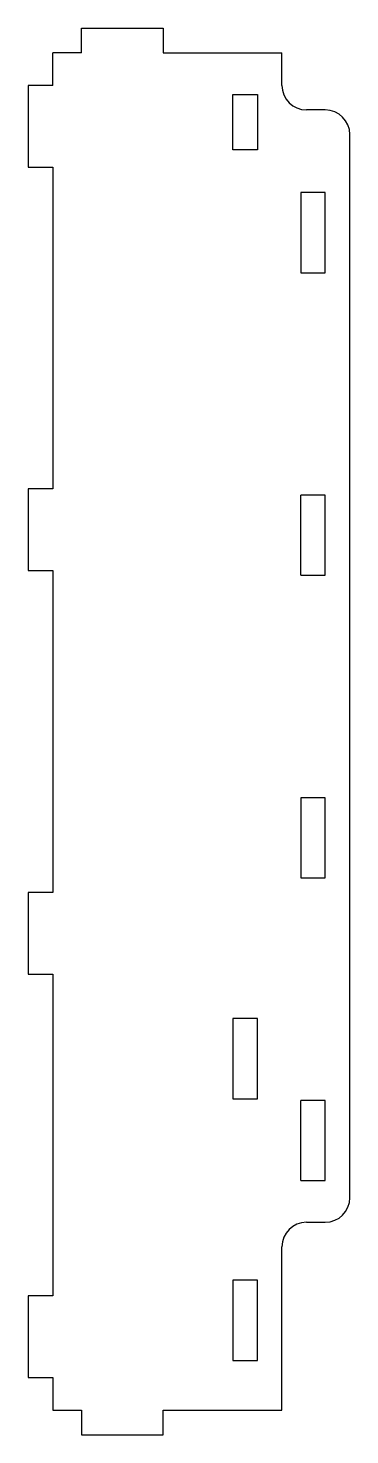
# Model space of a CAD drawing. Extents: x -4 to 35, y -26 to 146.
import ezdxf

# ---------------------------------------------------------------- set-up
doc = ezdxf.new("R2010")
doc.units = 0
doc.layers.get('0').update_dxf_attribs({"linetype": 'continuous'})

# ---------------------------------------------------------------- blocks, each defined once
blk = doc.blocks.new('FILLET003')
at = {"color": 0}
for p, q in [((2.2, 146), (12.2, 146)), ((2.2, 143), (2.2, 146)), ((12.2, 146), (12.2, 143)), ((2.2, 143), (-1.3, 143)), ((-1.3, 139), (-1.3, 143)), ((12.2, 143), (26.7, 143)), ((26.7, 139), (26.7, 143)), ((-1.3, 139), (-4.3, 139)), ((-4.3, 139), (-4.3, 129)), ((20.7, 131.1), (20.7, 137.9)), ((20.7, 137.9), (23.7, 137.9)), ((23.7, 137.9), (23.7, 131.1)), ((32, 136), (29.7, 136)), ((35, 3), (35, 133)), ((23.7, 131.1), (20.7, 131.1)), ((-4.3, 129), (-1.3, 129)), ((-1.3, 129), (-1.3, 89.67)), ((32, 125.9), (29, 125.9)), ((29, 125.9), (29, 116.1)), ((32, 116.1), (32, 125.9)), ((29, 116.1), (32, 116.1)), ((-4.3, 89.67), (-4.3, 79.67)), ((-1.3, 89.67), (-4.3, 89.67)), ((32, 88.9), (29, 88.9)), ((29, 79.1), (29, 88.9)), ((32, 79.1), (32, 88.9)), ((-4.3, 79.67), (-1.3, 79.67)), ((-1.3, 79.67), (-1.3, 40.33)), ((29, 79.1), (32, 79.1)), ((32, 51.9), (29, 51.9)), ((29, 51.9), (29, 42.1)), ((32, 42.1), (32, 51.9)), ((29, 42.1), (32, 42.1)), ((-4.3, 40.33), (-4.3, 30.33)), ((-1.3, 40.33), (-4.3, 40.33)), ((-4.3, 30.33), (-1.3, 30.33)), ((-1.3, 30.33), (-1.3, -9)), ((23.7, 24.9), (20.7, 24.9)), ((20.7, 24.9), (20.7, 15.1)), ((23.7, 15.1), (23.7, 24.9)), ((20.7, 15.1), (23.7, 15.1)), ((32, 14.9), (29, 14.9)), ((29, 5.1), (29, 14.9)), ((32, 5.1), (32, 14.9)), ((29, 5.1), (32, 5.1)), ((29.7, 0), (32, 0)), ((26.7, -23), (26.7, -3)), ((23.7, -7.1), (20.7, -7.1)), ((20.7, -7.1), (20.7, -16.9)), ((23.7, -16.9), (23.7, -7.1)), ((-4.3, -9), (-4.3, -19)), ((-1.3, -9), (-4.3, -9)), ((20.7, -16.9), (23.7, -16.9)), ((-4.3, -19), (-1.3, -19)), ((-1.3, -19), (-1.3, -23)), ((-1.3, -23), (2.2, -23)), ((2.2, -23), (2.2, -26)), ((12.2, -23), (26.7, -23)), ((12.2, -26), (12.2, -23)), ((2.2, -26), (12.2, -26))]:
    blk.add_line(p, q, dxfattribs=at)
for centre, start, end in [((29.7, 139), -180, -90), ((32, 133), 0, 90), ((32, 3), -90, 0), ((29.7, -3), 90, 180)]:
    blk.add_arc(centre, 3, start, end, dxfattribs=at)

msp = doc.modelspace()

# ---------------------------------------------------------------- block references
at = {"color": 0}
msp.add_blockref('FILLET003', (0, 0), dxfattribs=at)

doc.saveas('drawing.dxf')
